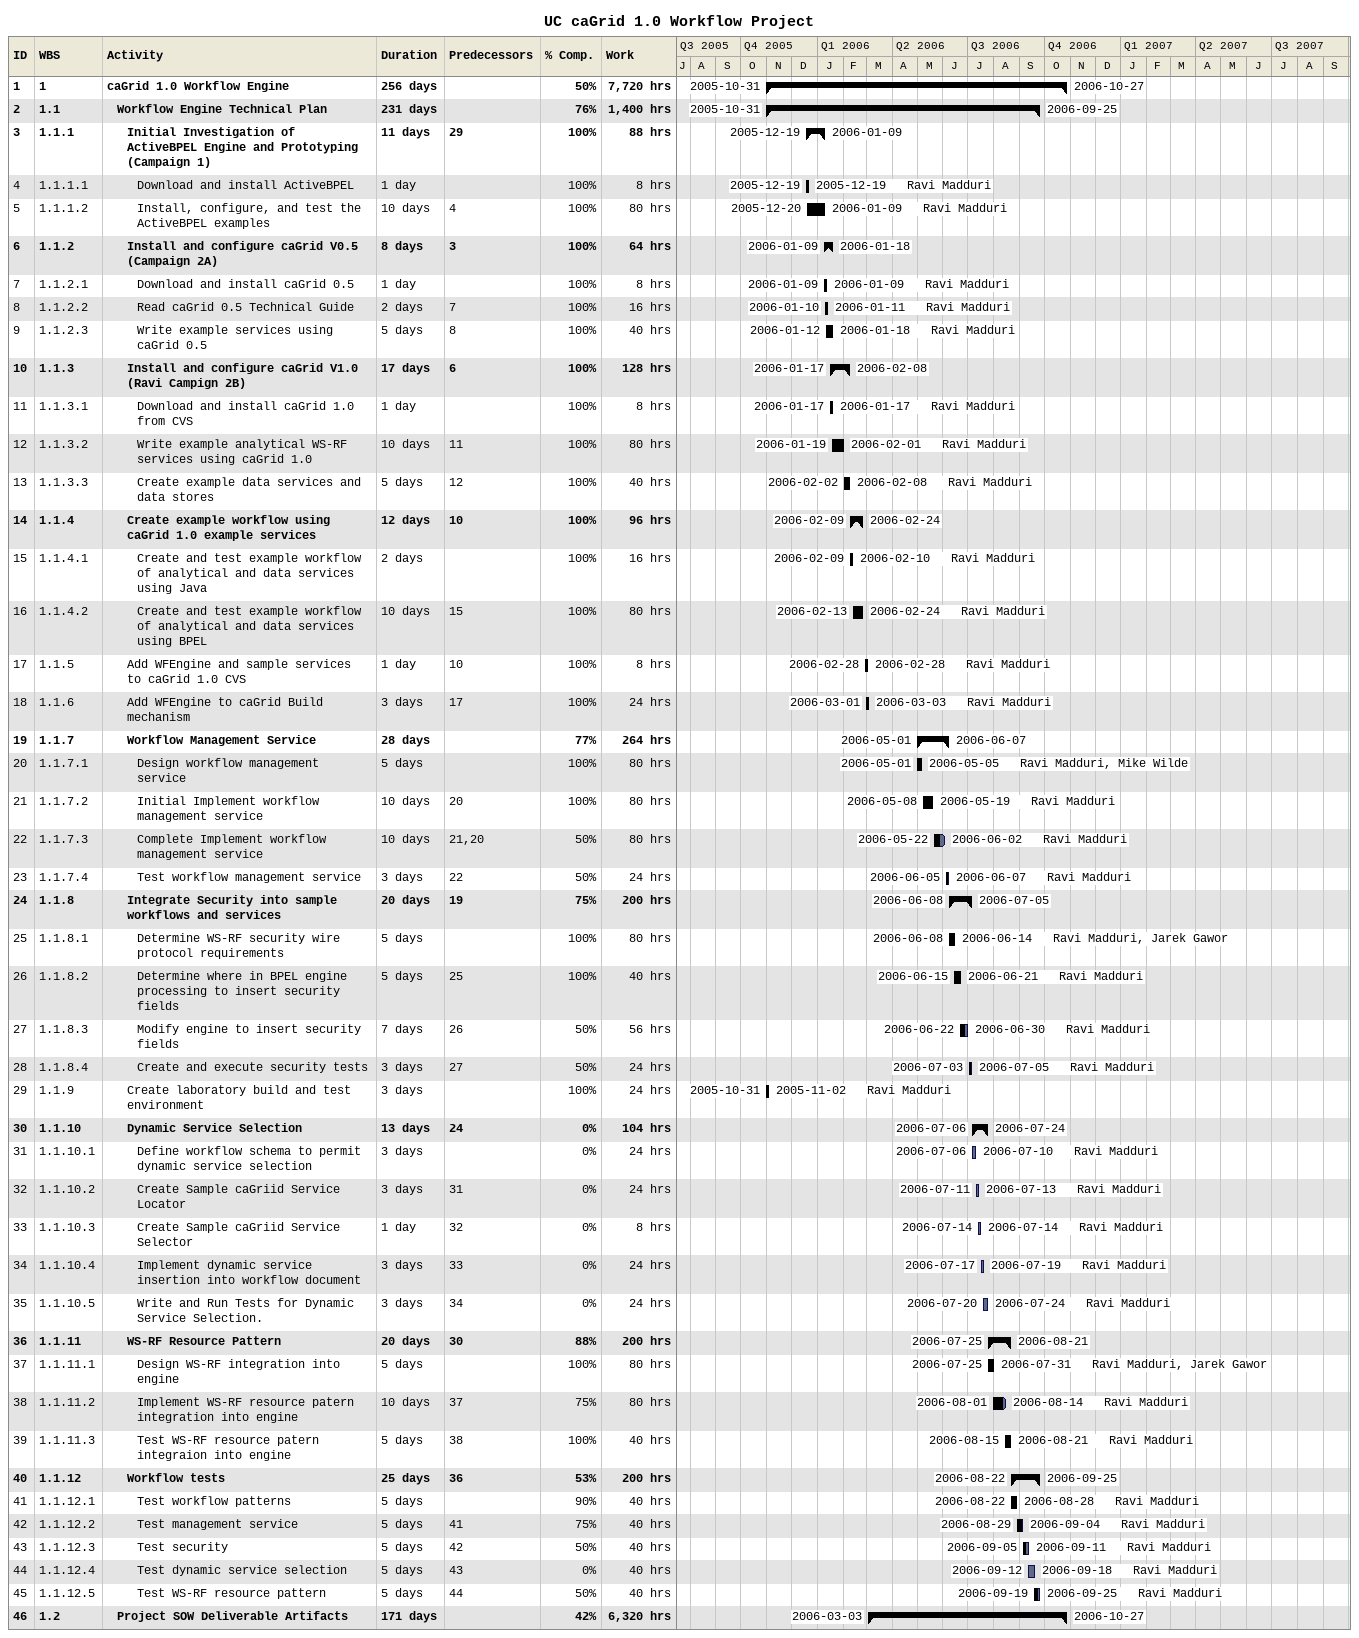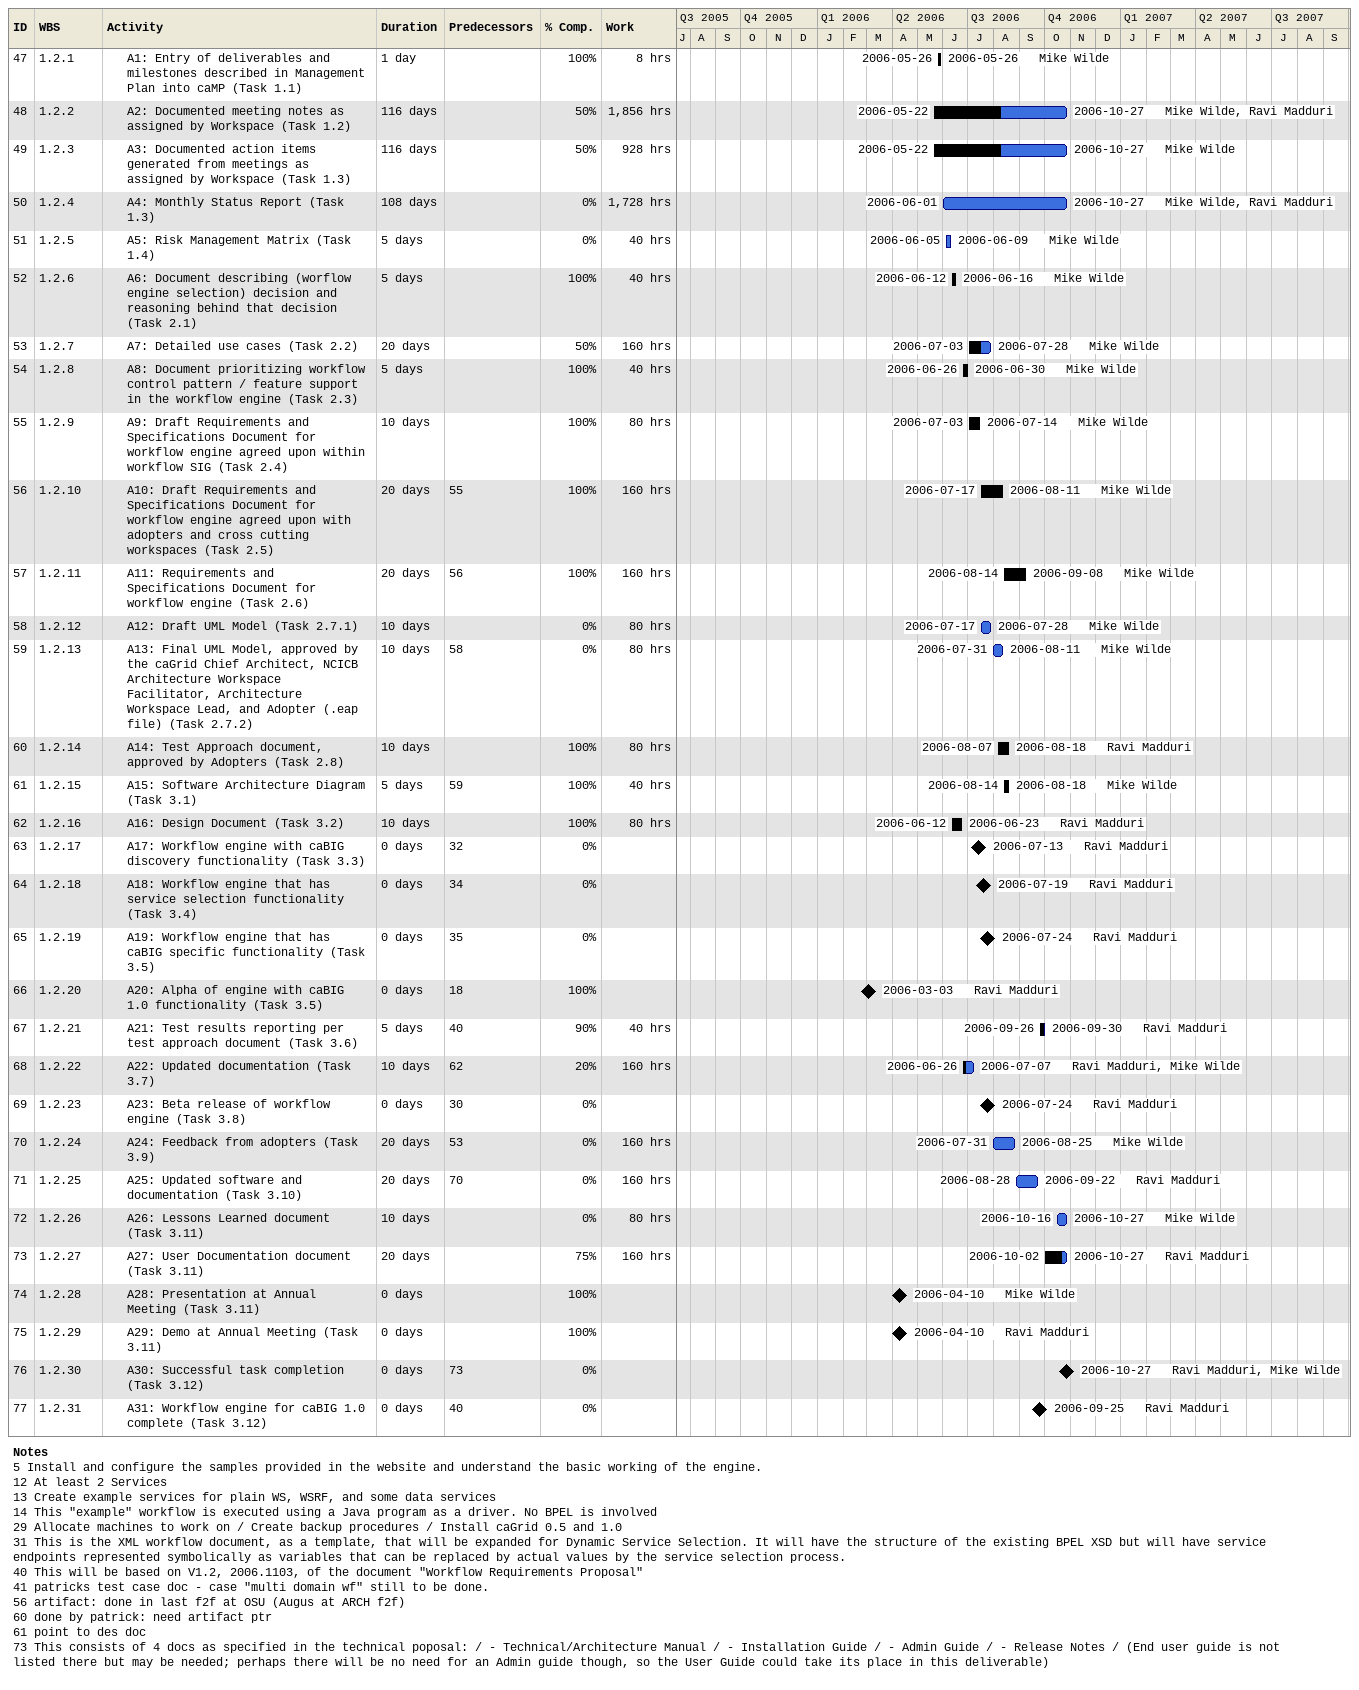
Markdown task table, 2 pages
UC caGrid 1.0 Workflow Project

| ID | WBS | Task | Duration | Start | Finish | Predecessors | Resources | % complete | Work (h) |
|---|---|---|---|---|---|---|---|---|---|
| 1 | 1 | **caGrid 1.0 Workflow Engine** | 256d | 2005-10-31 | 2006-10-27 |  |  | 50 | 7720 |
| 2 | 1.1 | **Workflow Engine Technical Plan** | 231d | 2005-10-31 | 2006-09-25 |  |  | 76 | 1400 |
| 3 | 1.1.1 | **Initial Investigation of ActiveBPEL Engine and Prototyping (Campaign 1)** | 11d | 2005-12-19 | 2006-01-09 | 29 |  | 100 | 88 |
| 4 | 1.1.1.1 | Download and install ActiveBPEL | 1d | 2005-12-19 | 2005-12-19 |  | Ravi Madduri | 100 | 8 |
| 5 | 1.1.1.2 | Install, configure, and test the ActiveBPEL examples | 10d | 2005-12-20 | 2006-01-09 | 4 | Ravi Madduri | 100 | 80 |
| 6 | 1.1.2 | **Install and configure caGrid V0.5 (Campaign 2A)** | 8d | 2006-01-09 | 2006-01-18 | 3 |  | 100 | 64 |
| 7 | 1.1.2.1 | Download and install caGrid 0.5 | 1d | 2006-01-09 | 2006-01-09 |  | Ravi Madduri | 100 | 8 |
| 8 | 1.1.2.2 | Read caGrid 0.5 Technical Guide | 2d | 2006-01-10 | 2006-01-11 | 7 | Ravi Madduri | 100 | 16 |
| 9 | 1.1.2.3 | Write example services using caGrid 0.5 | 5d | 2006-01-12 | 2006-01-18 | 8 | Ravi Madduri | 100 | 40 |
| 10 | 1.1.3 | **Install and configure caGrid V1.0 (Ravi Campign 2B)** | 17d | 2006-01-17 | 2006-02-08 | 6 |  | 100 | 128 |
| 11 | 1.1.3.1 | Download and install caGrid 1.0 from CVS | 1d | 2006-01-17 | 2006-01-17 |  | Ravi Madduri | 100 | 8 |
| 12 | 1.1.3.2 | Write example analytical WS-RF services using caGrid 1.0 | 10d | 2006-01-19 | 2006-02-01 | 11 | Ravi Madduri | 100 | 80 |
| 13 | 1.1.3.3 | Create example data services and data stores | 5d | 2006-02-02 | 2006-02-08 | 12 | Ravi Madduri | 100 | 40 |
| 14 | 1.1.4 | **Create example workflow using caGrid 1.0 example services** | 12d | 2006-02-09 | 2006-02-24 | 10 |  | 100 | 96 |
| 15 | 1.1.4.1 | Create and test example workflow of analytical and data services using Java | 2d | 2006-02-09 | 2006-02-10 |  | Ravi Madduri | 100 | 16 |
| 16 | 1.1.4.2 | Create and test example workflow of analytical and data services using BPEL | 10d | 2006-02-13 | 2006-02-24 | 15 | Ravi Madduri | 100 | 80 |
| 17 | 1.1.5 | Add WFEngine and sample services to caGrid 1.0 CVS | 1d | 2006-02-28 | 2006-02-28 | 10 | Ravi Madduri | 100 | 8 |
| 18 | 1.1.6 | Add WFEngine to caGrid Build mechanism | 3d | 2006-03-01 | 2006-03-03 | 17 | Ravi Madduri | 100 | 24 |
| 19 | 1.1.7 | **Workflow Management Service** | 28d | 2006-05-01 | 2006-06-07 |  |  | 77 | 264 |
| 20 | 1.1.7.1 | Design workflow management service | 5d | 2006-05-01 | 2006-05-05 |  | Ravi Madduri, Mike Wilde | 100 | 80 |
| 21 | 1.1.7.2 | Initial Implement workflow management service | 10d | 2006-05-08 | 2006-05-19 | 20 | Ravi Madduri | 100 | 80 |
| 22 | 1.1.7.3 | Complete Implement workflow management service | 10d | 2006-05-22 | 2006-06-02 | 21, 20 | Ravi Madduri | 50 | 80 |
| 23 | 1.1.7.4 | Test workflow management service | 3d | 2006-06-05 | 2006-06-07 | 22 | Ravi Madduri | 50 | 24 |
| 24 | 1.1.8 | **Integrate Security into sample workflows and services** | 20d | 2006-06-08 | 2006-07-05 | 19 |  | 75 | 200 |
| 25 | 1.1.8.1 | Determine WS-RF security wire protocol requirements | 5d | 2006-06-08 | 2006-06-14 |  | Ravi Madduri, Jarek Gawor | 100 | 80 |
| 26 | 1.1.8.2 | Determine where in BPEL engine processing to insert security fields | 5d | 2006-06-15 | 2006-06-21 | 25 | Ravi Madduri | 100 | 40 |
| 27 | 1.1.8.3 | Modify engine to insert security fields | 7d | 2006-06-22 | 2006-06-30 | 26 | Ravi Madduri | 50 | 56 |
| 28 | 1.1.8.4 | Create and execute security tests | 3d | 2006-07-03 | 2006-07-05 | 27 | Ravi Madduri | 50 | 24 |
| 29 | 1.1.9 | Create laboratory build and test environment | 3d | 2005-10-31 | 2005-11-02 |  | Ravi Madduri | 100 | 24 |
| 30 | 1.1.10 | **Dynamic Service Selection** | 13d | 2006-07-06 | 2006-07-24 | 24 |  | 0 | 104 |
| 31 | 1.1.10.1 | Define workflow schema to permit dynamic service selection | 3d | 2006-07-06 | 2006-07-10 |  | Ravi Madduri | 0 | 24 |
| 32 | 1.1.10.2 | Create Sample caGriid Service Locator | 3d | 2006-07-11 | 2006-07-13 | 31 | Ravi Madduri | 0 | 24 |
| 33 | 1.1.10.3 | Create Sample caGriid Service Selector | 1d | 2006-07-14 | 2006-07-14 | 32 | Ravi Madduri | 0 | 8 |
| 34 | 1.1.10.4 | Implement dynamic service insertion into workflow document | 3d | 2006-07-17 | 2006-07-19 | 33 | Ravi Madduri | 0 | 24 |
| 35 | 1.1.10.5 | Write and Run Tests for Dynamic Service Selection. | 3d | 2006-07-20 | 2006-07-24 | 34 | Ravi Madduri | 0 | 24 |
| 36 | 1.1.11 | **WS-RF Resource Pattern** | 20d | 2006-07-25 | 2006-08-21 | 30 |  | 88 | 200 |
| 37 | 1.1.11.1 | Design WS-RF integration into engine | 5d | 2006-07-25 | 2006-07-31 |  | Ravi Madduri, Jarek Gawor | 100 | 80 |
| 38 | 1.1.11.2 | Implement WS-RF resource patern integration into engine | 10d | 2006-08-01 | 2006-08-14 | 37 | Ravi Madduri | 75 | 80 |
| 39 | 1.1.11.3 | Test WS-RF resource patern integraion into engine | 5d | 2006-08-15 | 2006-08-21 | 38 | Ravi Madduri | 100 | 40 |
| 40 | 1.1.12 | **Workflow tests** | 25d | 2006-08-22 | 2006-09-25 | 36 |  | 53 | 200 |
| 41 | 1.1.12.1 | Test workflow patterns | 5d | 2006-08-22 | 2006-08-28 |  | Ravi Madduri | 90 | 40 |
| 42 | 1.1.12.2 | Test management service | 5d | 2006-08-29 | 2006-09-04 | 41 | Ravi Madduri | 75 | 40 |
| 43 | 1.1.12.3 | Test security | 5d | 2006-09-05 | 2006-09-11 | 42 | Ravi Madduri | 50 | 40 |
| 44 | 1.1.12.4 | Test dynamic service selection | 5d | 2006-09-12 | 2006-09-18 | 43 | Ravi Madduri | 0 | 40 |
| 45 | 1.1.12.5 | Test WS-RF resource pattern | 5d | 2006-09-19 | 2006-09-25 | 44 | Ravi Madduri | 50 | 40 |
| 46 | 1.2 | **Project SOW Deliverable Artifacts** | 171d | 2006-03-03 | 2006-10-27 |  |  | 42 | 6320 |
| 47 | 1.2.1 | A1: Entry of deliverables and milestones described in Management Plan into caMP (Task 1.1) | 1d | 2006-05-26 | 2006-05-26 |  | Mike Wilde | 100 | 8 |
| 48 | 1.2.2 | A2: Documented meeting notes as assigned by Workspace (Task 1.2) | 116d | 2006-05-22 | 2006-10-27 |  | Mike Wilde, Ravi Madduri | 50 | 1856 |
| 49 | 1.2.3 | A3: Documented action items generated from meetings as assigned by Workspace (Task 1.3) | 116d | 2006-05-22 | 2006-10-27 |  | Mike Wilde | 50 | 928 |
| 50 | 1.2.4 | A4: Monthly Status Report (Task 1.3) | 108d | 2006-06-01 | 2006-10-27 |  | Mike Wilde, Ravi Madduri | 0 | 1728 |
| 51 | 1.2.5 | A5: Risk Management Matrix (Task 1.4) | 5d | 2006-06-05 | 2006-06-09 |  | Mike Wilde | 0 | 40 |
| 52 | 1.2.6 | A6: Document describing (worflow engine selection) decision and reasoning behind that decision (Task 2.1) | 5d | 2006-06-12 | 2006-06-16 |  | Mike Wilde | 100 | 40 |
| 53 | 1.2.7 | A7: Detailed use cases (Task 2.2) | 20d | 2006-07-03 | 2006-07-28 |  | Mike Wilde | 50 | 160 |
| 54 | 1.2.8 | A8: Document prioritizing workflow control pattern / feature support in the workflow engine (Task 2.3) | 5d | 2006-06-26 | 2006-06-30 |  | Mike Wilde | 100 | 40 |
| 55 | 1.2.9 | A9: Draft Requirements and Specifications Document for workflow engine agreed upon within workflow SIG (Task 2.4) | 10d | 2006-07-03 | 2006-07-14 |  | Mike Wilde | 100 | 80 |
| 56 | 1.2.10 | A10: Draft Requirements and Specifications Document for workflow engine agreed upon with adopters and cross cutting workspaces (Task 2.5) | 20d | 2006-07-17 | 2006-08-11 | 55 | Mike Wilde | 100 | 160 |
| 57 | 1.2.11 | A11: Requirements and Specifications Document for workflow engine (Task 2.6) | 20d | 2006-08-14 | 2006-09-08 | 56 | Mike Wilde | 100 | 160 |
| 58 | 1.2.12 | A12: Draft UML Model (Task 2.7.1) | 10d | 2006-07-17 | 2006-07-28 |  | Mike Wilde | 0 | 80 |
| 59 | 1.2.13 | A13: Final UML Model, approved by the caGrid Chief Architect, NCICB Architecture Workspace Facilitator, Architecture Workspace Lead, and Adopter (.eap file) (Task 2.7.2) | 10d | 2006-07-31 | 2006-08-11 | 58 | Mike Wilde | 0 | 80 |
| 60 | 1.2.14 | A14: Test Approach document, approved by Adopters (Task 2.8) | 10d | 2006-08-07 | 2006-08-18 |  | Ravi Madduri | 100 | 80 |
| 61 | 1.2.15 | A15: Software Architecture Diagram (Task 3.1) | 5d | 2006-08-14 | 2006-08-18 | 59 | Mike Wilde | 100 | 40 |
| 62 | 1.2.16 | A16: Design Document (Task 3.2) | 10d | 2006-06-12 | 2006-06-23 |  | Ravi Madduri | 100 | 80 |
| 63 | 1.2.17 | A17: Workflow engine with caBIG discovery functionality (Task 3.3) | 0d | 2006-07-13 | 2006-07-13 | 32 | Ravi Madduri | 0 |  |
| 64 | 1.2.18 | A18: Workflow engine that has service selection functionality (Task 3.4) | 0d | 2006-07-19 | 2006-07-19 | 34 | Ravi Madduri | 0 |  |
| 65 | 1.2.19 | A19: Workflow engine that has caBIG specific functionality (Task 3.5) | 0d | 2006-07-24 | 2006-07-24 | 35 | Ravi Madduri | 0 |  |
| 66 | 1.2.20 | A20: Alpha of engine with caBIG 1.0 functionality (Task 3.5) | 0d | 2006-03-03 | 2006-03-03 | 18 | Ravi Madduri | 100 |  |
| 67 | 1.2.21 | A21: Test results reporting per test approach document (Task 3.6) | 5d | 2006-09-26 | 2006-09-30 | 40 | Ravi Madduri | 90 | 40 |
| 68 | 1.2.22 | A22: Updated documentation (Task 3.7) | 10d | 2006-06-26 | 2006-07-07 | 62 | Ravi Madduri, Mike Wilde | 20 | 160 |
| 69 | 1.2.23 | A23: Beta release of workflow engine (Task 3.8) | 0d | 2006-07-24 | 2006-07-24 | 30 | Ravi Madduri | 0 |  |
| 70 | 1.2.24 | A24: Feedback from adopters (Task 3.9) | 20d | 2006-07-31 | 2006-08-25 | 53 | Mike Wilde | 0 | 160 |
| 71 | 1.2.25 | A25: Updated software and documentation (Task 3.10) | 20d | 2006-08-28 | 2006-09-22 | 70 | Ravi Madduri | 0 | 160 |
| 72 | 1.2.26 | A26: Lessons Learned document (Task 3.11) | 10d | 2006-10-16 | 2006-10-27 |  | Mike Wilde | 0 | 80 |
| 73 | 1.2.27 | A27: User Documentation document (Task 3.11) | 20d | 2006-10-02 | 2006-10-27 |  | Ravi Madduri | 75 | 160 |
| 74 | 1.2.28 | A28: Presentation at Annual Meeting (Task 3.11) | 0d | 2006-04-10 | 2006-04-10 |  | Mike Wilde | 100 |  |
| 75 | 1.2.29 | A29: Demo at Annual Meeting (Task 3.11) | 0d | 2006-04-10 | 2006-04-10 |  | Ravi Madduri | 100 |  |
| 76 | 1.2.30 | A30: Successful task completion (Task 3.12) | 0d | 2006-10-27 | 2006-10-27 | 73 | Ravi Madduri, Mike Wilde | 0 |  |
| 77 | 1.2.31 | A31: Workflow engine for caBIG 1.0 complete (Task 3.12) | 0d | 2006-09-25 | 2006-09-25 | 40 | Ravi Madduri | 0 |  |

Notes
- 5: Install and configure the samples provided in the website and understand the basic working of the engine.
- 12: At least 2 Services
- 13: Create example services for plain WS, WSRF, and some data services
- 14: This "example" workflow is executed using a Java program as a driver. No BPEL is involved
- 29: Allocate machines to work on / Create backup procedures / Install caGrid 0.5 and 1.0
- 31: This is the XML workflow document, as a template, that will be expanded for Dynamic Service Selection. It will have the structure of the existing BPEL XSD but will have service endpoints represented symbolically as variables that can be replaced by actual values by the service selection process.
- 40: This will be based on V1.2, 2006.1103, of the document "Workflow Requirements Proposal"
- 41: patricks test case doc - case "multi domain wf" still to be done.
- 56: artifact: done in last f2f at OSU (Augus at ARCH f2f)
- 60: done by patrick: need artifact ptr
- 61: point to des doc
- 73: This consists of 4 docs as specified in the technical poposal: / - Technical/Architecture Manual / - Installation Guide / - Admin Guide / - Release Notes / (End user guide is not listed there but may be needed; perhaps there will be no need for an Admin guide though, so the User Guide could take its place in this deliverable)
